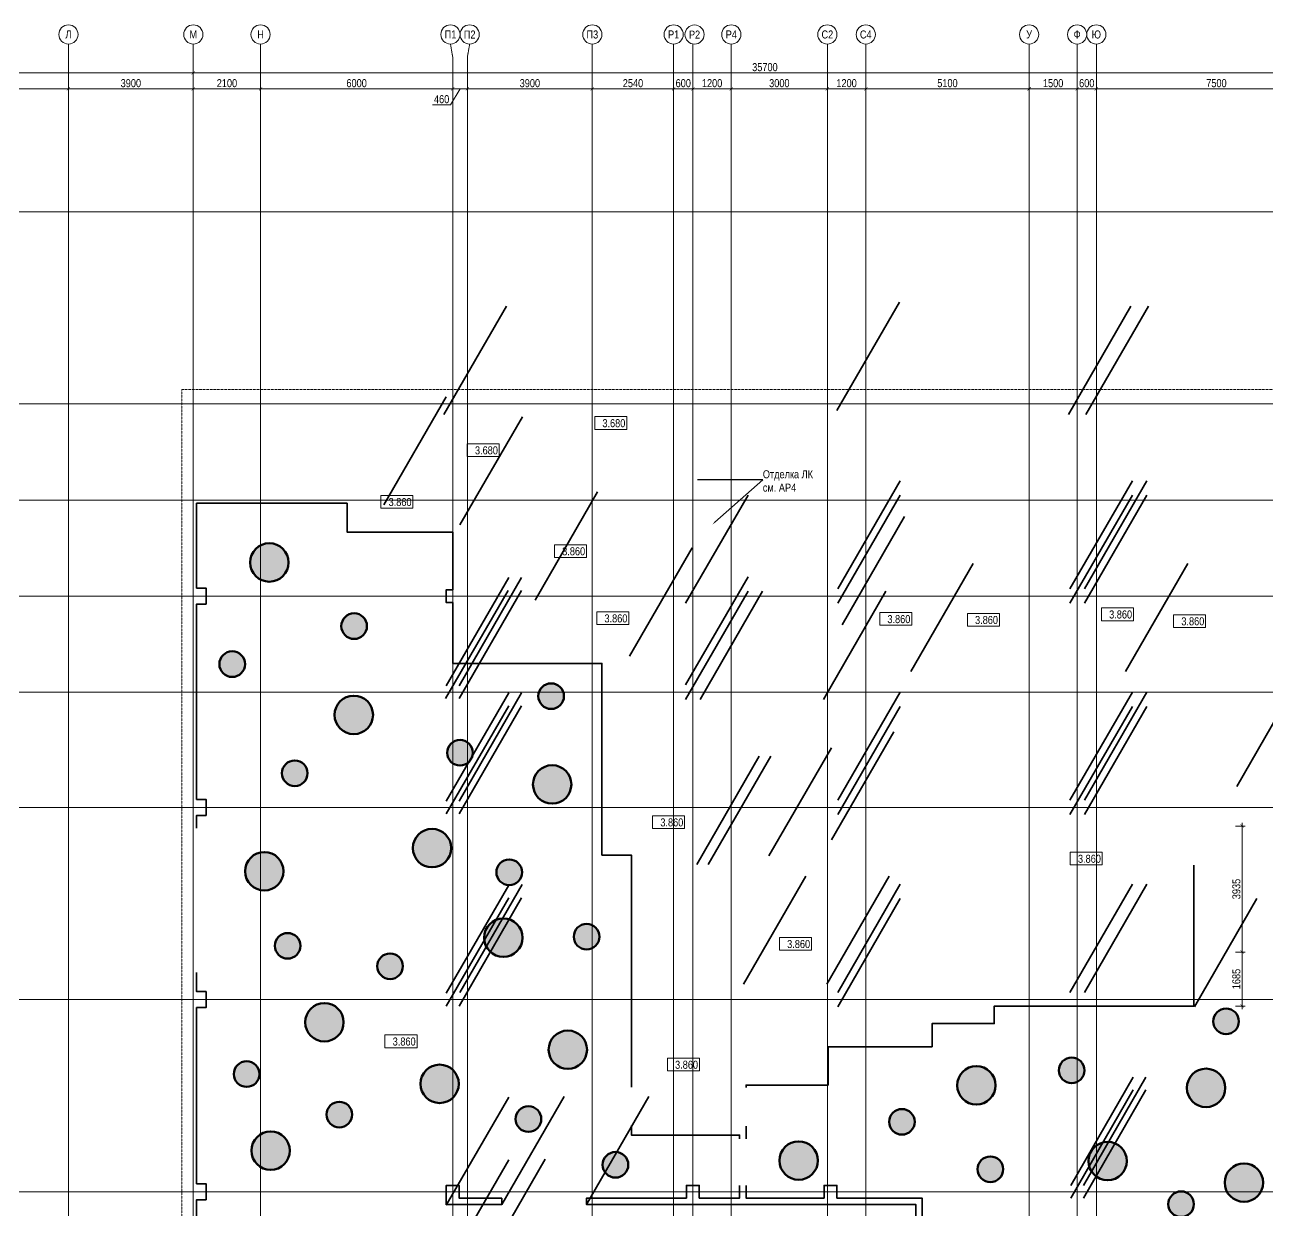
# Model space of a CAD drawing. Header units: millimetres. Extents: x -328335 to 1460319, y -208171 to 164069.
# Drawn here: x 32239 to 71033, y 103525 to 140539 of the extents above; entities that cross this region are included whole.
import ezdxf
from ezdxf import colors
from ezdxf.entities.mleader import LeaderData, LeaderLine
from ezdxf.enums import TextEntityAlignment as Align
from ezdxf.math import Vec2, Vec3

# ---------------------------------------------------------------- set-up
doc = ezdxf.new("R2010")
doc.units = ezdxf.units.MM
doc.header["$LTSCALE"] = 0.5
doc.linetypes.add('CENTER', pattern=[50.8, 31.75, -6.35, 6.35, -6.35])
doc.linetypes.add('DASHED', pattern=[19.05, 12.7, -6.35])
doc.layers.get('Defpoints').update_dxf_attribs({"color": 140})
for name, color, linetype, lineweight in [('АИ_Плинтус', 3, 'Continuous', 9), ('АИ_Полы', 1, 'Continuous', 9), ('АР6_потолок_отм', 5, 'Continuous', 5), ('АЦ_Бафы', 8, 'Continuous', 0), ('АЦ_Стены', 8, 'Continuous', 70), ('РД_Оси_размер', 8, 'Continuous', 0)]:
    doc.layers.add(name, color=color, linetype=linetype, lineweight=lineweight)
doc.layers.add('АР6_Г_профиль плитки', color=220, linetype='Continuous', lineweight=35, plot=False)
doc.layers.add('АР_Делит', color=120, linetype='Continuous', lineweight=0, plot=False)
doc.layers.add('РД_Оси_100', color=7, linetype='Continuous', lineweight=0, true_color=0x525252)
doc.styles.add('Arial_Narrow_08', font='ARIALN.TTF', dxfattribs={"width": 0.8})
doc.styles.add('style1', font='ARIALN.TTF')
doc.styles.add('ккк', font='isocpeur.ttf', dxfattribs={"width": 0.85, "oblique": 15})
doc.dimstyles.new('Dim100_ареал', dxfattribs={"dimscale": 100, "dimtxt": 2.5, "dimasz": 1, "dimexe": 1, "dimexo": 1, "dimgap": 0.5, "dimtad": 1, "dimzin": 12, "dimdsep": 46, "dimtxsty": 'style1', "dimblk": 'ARCHTICK', "dimcen": 1, "dimdle": 1, "dimaunit": 1, "dimadec": 0, "dimazin": 3, "dimtfac": 1, "dimtmove": 1, "dimatfit": 3, "dimldrblk": 'OPEN30', "dimfxl": 2, "dimfxlon": 1, "dimtolj": 1, "dimtzin": 0, "dimlwd": 5, "dimlwe": 5, "dimarcsym": 0})

# ---------------------------------------------------------------- blocks, each defined once
blk = doc.blocks.new('A-iden')
at = {"linetype": 'Continuous', "lineweight": 5}
blk.add_circle((0, -4), 3, dxfattribs=at)
at = {"color": 0, "linetype": 'Continuous', "lineweight": 20, "style": 'ккк', "width": 0.85}
blk.add_attdef('ID', text='', height=4, dxfattribs=at).set_placement((0.31, -3.85), align=Align.MIDDLE_CENTER)
blk = doc.blocks.new('_ArchTick')
at = {"color": 0, "linetype": 'ByBlock', "const_width": 0.15}
blk.add_lwpolyline([(-0.5, -0.5), (0.5, 0.5)], dxfattribs=at)
blk = doc.blocks.new('*D346')
at = {"layer": 'Defpoints', "color": 0, "transparency": 16777216}
for p in [(37500, 139039), (0, 137039), (37500, 137039)]:
    blk.add_point(p, dxfattribs=at)
at = {"layer": 'РД_Оси_размер', "color": 0, "lineweight": 5, "transparency": 16777216}
for p, q in [((-100, 139039), (37600, 139039)), ((0, 138839), (0, 139139)), ((37500, 138839), (37500, 139139))]:
    blk.add_line(p, q, dxfattribs=at)
at = {"layer": 'РД_Оси_размер', "color": 0, "lineweight": 5, "transparency": 16777216, "xscale": 100, "yscale": 100, "zscale": 100, "rotation": 180}
blk.add_blockref('_ArchTick', (0, 139039), dxfattribs=at)
at = {"layer": 'РД_Оси_размер', "color": 0, "lineweight": 5, "transparency": 16777216, "xscale": 100, "yscale": 100, "zscale": 100}
blk.add_blockref('_ArchTick', (37500, 139039), dxfattribs=at)
at = {"layer": 'РД_Оси_размер', "color": 0, "transparency": 16777216, "insert": (18750, 139216), "char_height": 250, "attachment_point": 5, "style": 'style1'}
blk.add_mtext('\\A1;37500', dxfattribs=at)
blk = doc.blocks.new('_Open30')
at = {"color": 0, "linetype": 'ByBlock', "lineweight": -2}
for p, q in [((-1, 0.27), (0, 0)), ((0, 0), (-1, -0.27)), ((0, 0), (-1, 0))]:
    blk.add_line(p, q, dxfattribs=at)
blk = doc.blocks.new('*D347')
at = {"layer": 'Defpoints', "color": 0, "transparency": 16777216}
for p in [(73200, 139039), (37500, 137039), (73200, 137039)]:
    blk.add_point(p, dxfattribs=at)
at = {"layer": 'РД_Оси_размер', "color": 0, "lineweight": 5, "transparency": 16777216}
for p, q in [((37400, 139039), (73300, 139039)), ((37500, 138839), (37500, 139139)), ((73200, 138839), (73200, 139139))]:
    blk.add_line(p, q, dxfattribs=at)
at = {"layer": 'РД_Оси_размер', "color": 0, "lineweight": 5, "transparency": 16777216, "xscale": 100, "yscale": 100, "zscale": 100, "rotation": 180}
blk.add_blockref('_ArchTick', (37500, 139039), dxfattribs=at)
at = {"layer": 'РД_Оси_размер', "color": 0, "lineweight": 5, "transparency": 16777216, "xscale": 100, "yscale": 100, "zscale": 100}
blk.add_blockref('_ArchTick', (73200, 139039), dxfattribs=at)
at = {"layer": 'РД_Оси_размер', "color": 0, "transparency": 16777216, "insert": (55350, 139216), "char_height": 250, "attachment_point": 5, "style": 'style1'}
blk.add_mtext('\\A1;35700', dxfattribs=at)
blk = doc.blocks.new('*D362')
at = {"layer": 'Defpoints', "color": 0, "transparency": 16777216}
for p in [(33600, 138539), (28500, 137039), (33600, 137039)]:
    blk.add_point(p, dxfattribs=at)
at = {"layer": 'РД_Оси_размер', "color": 0, "lineweight": 5, "transparency": 16777216}
for p, q in [((28400, 138539), (33700, 138539)), ((28500, 138339), (28500, 138639)), ((33600, 138339), (33600, 138639))]:
    blk.add_line(p, q, dxfattribs=at)
at = {"layer": 'РД_Оси_размер', "color": 0, "lineweight": 5, "transparency": 16777216, "xscale": 100, "yscale": 100, "zscale": 100, "rotation": 180}
blk.add_blockref('_ArchTick', (28500, 138539), dxfattribs=at)
at = {"layer": 'РД_Оси_размер', "color": 0, "lineweight": 5, "transparency": 16777216, "xscale": 100, "yscale": 100, "zscale": 100}
blk.add_blockref('_ArchTick', (33600, 138539), dxfattribs=at)
at = {"layer": 'РД_Оси_размер', "color": 0, "transparency": 16777216, "insert": (31050, 138716), "char_height": 250, "attachment_point": 5, "style": 'style1'}
blk.add_mtext('\\A1;5100', dxfattribs=at)
blk = doc.blocks.new('*D363')
at = {"layer": 'Defpoints', "color": 0, "transparency": 16777216}
for p in [(37500, 138539), (33600, 137039), (37500, 137039)]:
    blk.add_point(p, dxfattribs=at)
at = {"layer": 'РД_Оси_размер', "color": 0, "lineweight": 5, "transparency": 16777216}
for p, q in [((33500, 138539), (37600, 138539)), ((33600, 138339), (33600, 138639)), ((37500, 138339), (37500, 138639))]:
    blk.add_line(p, q, dxfattribs=at)
at = {"layer": 'РД_Оси_размер', "color": 0, "lineweight": 5, "transparency": 16777216, "xscale": 100, "yscale": 100, "zscale": 100, "rotation": 180}
blk.add_blockref('_ArchTick', (33600, 138539), dxfattribs=at)
at = {"layer": 'РД_Оси_размер', "color": 0, "lineweight": 5, "transparency": 16777216, "xscale": 100, "yscale": 100, "zscale": 100}
blk.add_blockref('_ArchTick', (37500, 138539), dxfattribs=at)
at = {"layer": 'РД_Оси_размер', "color": 0, "transparency": 16777216, "insert": (35550, 138716), "char_height": 250, "attachment_point": 5, "style": 'style1'}
blk.add_mtext('\\A1;3900', dxfattribs=at)
blk = doc.blocks.new('*D364')
at = {"layer": 'Defpoints', "color": 0, "transparency": 16777216}
for p in [(39600, 138539), (37500, 137039), (39600, 137039)]:
    blk.add_point(p, dxfattribs=at)
at = {"layer": 'РД_Оси_размер', "color": 0, "lineweight": 5, "transparency": 16777216}
for p, q in [((37400, 138539), (39700, 138539)), ((37500, 138339), (37500, 138639)), ((39600, 138339), (39600, 138639))]:
    blk.add_line(p, q, dxfattribs=at)
at = {"layer": 'РД_Оси_размер', "color": 0, "lineweight": 5, "transparency": 16777216, "xscale": 100, "yscale": 100, "zscale": 100, "rotation": 180}
blk.add_blockref('_ArchTick', (37500, 138539), dxfattribs=at)
at = {"layer": 'РД_Оси_размер', "color": 0, "lineweight": 5, "transparency": 16777216, "xscale": 100, "yscale": 100, "zscale": 100}
blk.add_blockref('_ArchTick', (39600, 138539), dxfattribs=at)
at = {"layer": 'РД_Оси_размер', "color": 0, "transparency": 16777216, "insert": (38550, 138716), "char_height": 250, "attachment_point": 5, "style": 'style1'}
blk.add_mtext('\\A1;2100', dxfattribs=at)
blk = doc.blocks.new('*D365')
at = {"layer": 'Defpoints', "color": 0, "transparency": 16777216}
for p in [(45600, 138539), (39600, 137039), (45600, 137039)]:
    blk.add_point(p, dxfattribs=at)
at = {"layer": 'РД_Оси_размер', "color": 0, "lineweight": 5, "transparency": 16777216}
for p, q in [((39500, 138539), (45700, 138539)), ((39600, 138339), (39600, 138639)), ((45600, 138339), (45600, 138639))]:
    blk.add_line(p, q, dxfattribs=at)
at = {"layer": 'РД_Оси_размер', "color": 0, "lineweight": 5, "transparency": 16777216, "xscale": 100, "yscale": 100, "zscale": 100, "rotation": 180}
blk.add_blockref('_ArchTick', (39600, 138539), dxfattribs=at)
at = {"layer": 'РД_Оси_размер', "color": 0, "lineweight": 5, "transparency": 16777216, "xscale": 100, "yscale": 100, "zscale": 100}
blk.add_blockref('_ArchTick', (45600, 138539), dxfattribs=at)
at = {"layer": 'РД_Оси_размер', "color": 0, "transparency": 16777216, "insert": (42600, 138716), "char_height": 250, "attachment_point": 5, "style": 'style1'}
blk.add_mtext('\\A1;6000', dxfattribs=at)
blk = doc.blocks.new('*D366')
at = {"layer": 'Defpoints', "color": 0, "transparency": 16777216}
for p in [(46060, 138539), (45600, 137039), (46060, 137039)]:
    blk.add_point(p, dxfattribs=at)
at = {"layer": 'РД_Оси_размер', "color": 0, "lineweight": 5, "transparency": 16777216}
for p, q in [((45500, 138539), (46160, 138539)), ((45830, 138539), (45534, 138039)), ((45600, 138339), (45600, 138639)), ((46060, 138339), (46060, 138639)), ((45534, 138039), (44974, 138039))]:
    blk.add_line(p, q, dxfattribs=at)
at = {"layer": 'РД_Оси_размер', "color": 0, "lineweight": 5, "transparency": 16777216, "xscale": 100, "yscale": 100, "zscale": 100, "rotation": 180}
blk.add_blockref('_ArchTick', (45600, 138539), dxfattribs=at)
at = {"layer": 'РД_Оси_размер', "color": 0, "lineweight": 5, "transparency": 16777216, "xscale": 100, "yscale": 100, "zscale": 100}
blk.add_blockref('_ArchTick', (46060, 138539), dxfattribs=at)
at = {"layer": 'РД_Оси_размер', "color": 0, "transparency": 16777216, "insert": (45254, 138216), "char_height": 250, "attachment_point": 5, "style": 'style1'}
blk.add_mtext('\\A1;460', dxfattribs=at)
blk = doc.blocks.new('*D367')
at = {"layer": 'Defpoints', "color": 0, "transparency": 16777216}
for p in [(49960, 138539), (46060, 137039), (49960, 137039)]:
    blk.add_point(p, dxfattribs=at)
at = {"layer": 'РД_Оси_размер', "color": 0, "lineweight": 5, "transparency": 16777216}
for p, q in [((45960, 138539), (50060, 138539)), ((46060, 138339), (46060, 138639)), ((49960, 138339), (49960, 138639))]:
    blk.add_line(p, q, dxfattribs=at)
at = {"layer": 'РД_Оси_размер', "color": 0, "lineweight": 5, "transparency": 16777216, "xscale": 100, "yscale": 100, "zscale": 100, "rotation": 180}
blk.add_blockref('_ArchTick', (46060, 138539), dxfattribs=at)
at = {"layer": 'РД_Оси_размер', "color": 0, "lineweight": 5, "transparency": 16777216, "xscale": 100, "yscale": 100, "zscale": 100}
blk.add_blockref('_ArchTick', (49960, 138539), dxfattribs=at)
at = {"layer": 'РД_Оси_размер', "color": 0, "transparency": 16777216, "insert": (48010, 138716), "char_height": 250, "attachment_point": 5, "style": 'style1'}
blk.add_mtext('\\A1;3900', dxfattribs=at)
blk = doc.blocks.new('*D368')
at = {"layer": 'Defpoints', "color": 0, "transparency": 16777216}
for p in [(52500, 138539), (49960, 137039), (52500, 137039)]:
    blk.add_point(p, dxfattribs=at)
at = {"layer": 'РД_Оси_размер', "color": 0, "lineweight": 5, "transparency": 16777216}
for p, q in [((49860, 138539), (52600, 138539)), ((49960, 138339), (49960, 138639)), ((52500, 138339), (52500, 138639))]:
    blk.add_line(p, q, dxfattribs=at)
at = {"layer": 'РД_Оси_размер', "color": 0, "lineweight": 5, "transparency": 16777216, "xscale": 100, "yscale": 100, "zscale": 100, "rotation": 180}
blk.add_blockref('_ArchTick', (49960, 138539), dxfattribs=at)
at = {"layer": 'РД_Оси_размер', "color": 0, "lineweight": 5, "transparency": 16777216, "xscale": 100, "yscale": 100, "zscale": 100}
blk.add_blockref('_ArchTick', (52500, 138539), dxfattribs=at)
at = {"layer": 'РД_Оси_размер', "color": 0, "transparency": 16777216, "insert": (51230, 138716), "char_height": 250, "attachment_point": 5, "style": 'style1'}
blk.add_mtext('\\A1;2540', dxfattribs=at)
blk = doc.blocks.new('*D369')
at = {"layer": 'Defpoints', "color": 0, "transparency": 16777216}
for p in [(53100, 138539), (52500, 137039), (53100, 137039)]:
    blk.add_point(p, dxfattribs=at)
at = {"layer": 'РД_Оси_размер', "color": 0, "lineweight": 5, "transparency": 16777216}
for p, q in [((52400, 138539), (53200, 138539)), ((52500, 138339), (52500, 138639)), ((53100, 138339), (53100, 138639))]:
    blk.add_line(p, q, dxfattribs=at)
at = {"layer": 'РД_Оси_размер', "color": 0, "lineweight": 5, "transparency": 16777216, "xscale": 100, "yscale": 100, "zscale": 100, "rotation": 180}
blk.add_blockref('_ArchTick', (52500, 138539), dxfattribs=at)
at = {"layer": 'РД_Оси_размер', "color": 0, "lineweight": 5, "transparency": 16777216, "xscale": 100, "yscale": 100, "zscale": 100}
blk.add_blockref('_ArchTick', (53100, 138539), dxfattribs=at)
at = {"layer": 'РД_Оси_размер', "color": 0, "transparency": 16777216, "insert": (52800, 138716), "char_height": 250, "attachment_point": 5, "style": 'style1'}
blk.add_mtext('\\A1;600', dxfattribs=at)
blk = doc.blocks.new('*D370')
at = {"layer": 'Defpoints', "color": 0, "transparency": 16777216}
for p in [(54300, 138539), (53100, 137039), (54300, 137039)]:
    blk.add_point(p, dxfattribs=at)
at = {"layer": 'РД_Оси_размер', "color": 0, "lineweight": 5, "transparency": 16777216}
for p, q in [((53000, 138539), (54400, 138539)), ((53100, 138339), (53100, 138639)), ((54300, 138339), (54300, 138639))]:
    blk.add_line(p, q, dxfattribs=at)
at = {"layer": 'РД_Оси_размер', "color": 0, "lineweight": 5, "transparency": 16777216, "xscale": 100, "yscale": 100, "zscale": 100, "rotation": 180}
blk.add_blockref('_ArchTick', (53100, 138539), dxfattribs=at)
at = {"layer": 'РД_Оси_размер', "color": 0, "lineweight": 5, "transparency": 16777216, "xscale": 100, "yscale": 100, "zscale": 100}
blk.add_blockref('_ArchTick', (54300, 138539), dxfattribs=at)
at = {"layer": 'РД_Оси_размер', "color": 0, "transparency": 16777216, "insert": (53700, 138716), "char_height": 250, "attachment_point": 5, "style": 'style1'}
blk.add_mtext('\\A1;1200', dxfattribs=at)
blk = doc.blocks.new('*D371')
at = {"layer": 'Defpoints', "color": 0, "transparency": 16777216}
for p in [(57300, 138539), (54300, 137039), (57300, 137039)]:
    blk.add_point(p, dxfattribs=at)
at = {"layer": 'РД_Оси_размер', "color": 0, "lineweight": 5, "transparency": 16777216}
for p, q in [((54200, 138539), (57400, 138539)), ((54300, 138339), (54300, 138639)), ((57300, 138339), (57300, 138639))]:
    blk.add_line(p, q, dxfattribs=at)
at = {"layer": 'РД_Оси_размер', "color": 0, "lineweight": 5, "transparency": 16777216, "xscale": 100, "yscale": 100, "zscale": 100, "rotation": 180}
blk.add_blockref('_ArchTick', (54300, 138539), dxfattribs=at)
at = {"layer": 'РД_Оси_размер', "color": 0, "lineweight": 5, "transparency": 16777216, "xscale": 100, "yscale": 100, "zscale": 100}
blk.add_blockref('_ArchTick', (57300, 138539), dxfattribs=at)
at = {"layer": 'РД_Оси_размер', "color": 0, "transparency": 16777216, "insert": (55800, 138716), "char_height": 250, "attachment_point": 5, "style": 'style1'}
blk.add_mtext('\\A1;3000', dxfattribs=at)
blk = doc.blocks.new('*D372')
at = {"layer": 'Defpoints', "color": 0, "transparency": 16777216}
for p in [(58500, 138539), (57300, 137039), (58500, 137039)]:
    blk.add_point(p, dxfattribs=at)
at = {"layer": 'РД_Оси_размер', "color": 0, "lineweight": 5, "transparency": 16777216}
for p, q in [((57200, 138539), (58600, 138539)), ((57300, 138339), (57300, 138639)), ((58500, 138339), (58500, 138639))]:
    blk.add_line(p, q, dxfattribs=at)
at = {"layer": 'РД_Оси_размер', "color": 0, "lineweight": 5, "transparency": 16777216, "xscale": 100, "yscale": 100, "zscale": 100, "rotation": 180}
blk.add_blockref('_ArchTick', (57300, 138539), dxfattribs=at)
at = {"layer": 'РД_Оси_размер', "color": 0, "lineweight": 5, "transparency": 16777216, "xscale": 100, "yscale": 100, "zscale": 100}
blk.add_blockref('_ArchTick', (58500, 138539), dxfattribs=at)
at = {"layer": 'РД_Оси_размер', "color": 0, "transparency": 16777216, "insert": (57900, 138716), "char_height": 250, "attachment_point": 5, "style": 'style1'}
blk.add_mtext('\\A1;1200', dxfattribs=at)
blk = doc.blocks.new('*D373')
at = {"layer": 'Defpoints', "color": 0, "transparency": 16777216}
for p in [(63600, 138539), (58500, 137039), (63600, 137039)]:
    blk.add_point(p, dxfattribs=at)
at = {"layer": 'РД_Оси_размер', "color": 0, "lineweight": 5, "transparency": 16777216}
for p, q in [((58400, 138539), (63700, 138539)), ((58500, 138339), (58500, 138639)), ((63600, 138339), (63600, 138639))]:
    blk.add_line(p, q, dxfattribs=at)
at = {"layer": 'РД_Оси_размер', "color": 0, "lineweight": 5, "transparency": 16777216, "xscale": 100, "yscale": 100, "zscale": 100, "rotation": 180}
blk.add_blockref('_ArchTick', (58500, 138539), dxfattribs=at)
at = {"layer": 'РД_Оси_размер', "color": 0, "lineweight": 5, "transparency": 16777216, "xscale": 100, "yscale": 100, "zscale": 100}
blk.add_blockref('_ArchTick', (63600, 138539), dxfattribs=at)
at = {"layer": 'РД_Оси_размер', "color": 0, "transparency": 16777216, "insert": (61050, 138716), "char_height": 250, "attachment_point": 5, "style": 'style1'}
blk.add_mtext('\\A1;5100', dxfattribs=at)
blk = doc.blocks.new('*D374')
at = {"layer": 'Defpoints', "color": 0, "transparency": 16777216}
for p in [(65100, 138539), (63600, 137039), (65100, 137039)]:
    blk.add_point(p, dxfattribs=at)
at = {"layer": 'РД_Оси_размер', "color": 0, "lineweight": 5, "transparency": 16777216}
for p, q in [((63500, 138539), (65200, 138539)), ((63600, 138339), (63600, 138639)), ((65100, 138339), (65100, 138639))]:
    blk.add_line(p, q, dxfattribs=at)
at = {"layer": 'РД_Оси_размер', "color": 0, "lineweight": 5, "transparency": 16777216, "xscale": 100, "yscale": 100, "zscale": 100, "rotation": 180}
blk.add_blockref('_ArchTick', (63600, 138539), dxfattribs=at)
at = {"layer": 'РД_Оси_размер', "color": 0, "lineweight": 5, "transparency": 16777216, "xscale": 100, "yscale": 100, "zscale": 100}
blk.add_blockref('_ArchTick', (65100, 138539), dxfattribs=at)
at = {"layer": 'РД_Оси_размер', "color": 0, "transparency": 16777216, "insert": (64350, 138716), "char_height": 250, "attachment_point": 5, "style": 'style1'}
blk.add_mtext('\\A1;1500', dxfattribs=at)
blk = doc.blocks.new('*D375')
at = {"layer": 'Defpoints', "color": 0, "transparency": 16777216}
for p in [(65700, 138539), (65100, 137039), (65700, 137039)]:
    blk.add_point(p, dxfattribs=at)
at = {"layer": 'РД_Оси_размер', "color": 0, "lineweight": 5, "transparency": 16777216}
for p, q in [((65000, 138539), (65800, 138539)), ((65100, 138339), (65100, 138639)), ((65700, 138339), (65700, 138639))]:
    blk.add_line(p, q, dxfattribs=at)
at = {"layer": 'РД_Оси_размер', "color": 0, "lineweight": 5, "transparency": 16777216, "xscale": 100, "yscale": 100, "zscale": 100, "rotation": 180}
blk.add_blockref('_ArchTick', (65100, 138539), dxfattribs=at)
at = {"layer": 'РД_Оси_размер', "color": 0, "lineweight": 5, "transparency": 16777216, "xscale": 100, "yscale": 100, "zscale": 100}
blk.add_blockref('_ArchTick', (65700, 138539), dxfattribs=at)
at = {"layer": 'РД_Оси_размер', "color": 0, "transparency": 16777216, "insert": (65400, 138716), "char_height": 250, "attachment_point": 5, "style": 'style1'}
blk.add_mtext('\\A1;600', dxfattribs=at)
blk = doc.blocks.new('*D275')
at = {"layer": 'Defpoints', "color": 0, "transparency": 16777216}
for p in [(73200, 138539), (65700, 137039), (73200, 137039)]:
    blk.add_point(p, dxfattribs=at)
at = {"layer": 'РД_Оси_размер', "color": 0, "lineweight": 5, "transparency": 16777216}
for p, q in [((65600, 138539), (73300, 138539)), ((65700, 138339), (65700, 138639)), ((73200, 138339), (73200, 138639))]:
    blk.add_line(p, q, dxfattribs=at)
at = {"layer": 'РД_Оси_размер', "color": 0, "lineweight": 5, "transparency": 16777216, "xscale": 100, "yscale": 100, "zscale": 100, "rotation": 180}
blk.add_blockref('_ArchTick', (65700, 138539), dxfattribs=at)
at = {"layer": 'РД_Оси_размер', "color": 0, "lineweight": 5, "transparency": 16777216, "xscale": 100, "yscale": 100, "zscale": 100}
blk.add_blockref('_ArchTick', (73200, 138539), dxfattribs=at)
at = {"layer": 'РД_Оси_размер', "color": 0, "transparency": 16777216, "insert": (69450, 138716), "char_height": 250, "attachment_point": 5, "style": 'style1'}
blk.add_mtext('\\A1;7500', dxfattribs=at)
blk = doc.blocks.new('Отметка_план')
at = {"color": 7, "lineweight": 5}
blk.add_lwpolyline([(0, 0), (10, 0), (10, 4), (0, 4)], close=True, dxfattribs=at)
at = {"style": 'Arial_Narrow_08', "width": 0.8}
blk.add_attdef('OTMG', text='', height=2.5, dxfattribs=at).set_placement((9.06, 0.7), align=Align.RIGHT)
blk = doc.blocks.new('*D169')
at = {"layer": 'Defpoints', "color": 0, "transparency": 16777216}
for p in [(69507, 115520), (70250, 115520), (69507, 111585)]:
    blk.add_point(p, dxfattribs=at)
at = {"layer": 'АИ_Полы', "color": 0, "lineweight": 5, "transparency": 16777216}
for p, q in [((70250, 111485), (70250, 115620)), ((70050, 115520), (70350, 115520)), ((70050, 111585), (70350, 111585))]:
    blk.add_line(p, q, dxfattribs=at)
at = {"layer": 'АИ_Полы', "color": 0, "lineweight": 5, "transparency": 16777216, "xscale": 100, "yscale": 100, "zscale": 100}
for p, rotation in [((70250, 115520), 90), ((70250, 111585), 270)]:
    blk.add_blockref('_ArchTick', p, dxfattribs=dict(at, rotation=rotation))
at = {"layer": 'АИ_Полы', "color": 0, "transparency": 16777216, "insert": (70073, 113553), "char_height": 250, "attachment_point": 5, "rotation": 90, "style": 'style1'}
blk.add_mtext('\\A1;3935', dxfattribs=at)
blk = doc.blocks.new('*D170')
at = {"layer": 'Defpoints', "color": 0, "transparency": 16777216}
for p in [(69507, 111585), (68740, 109900), (70250, 109900)]:
    blk.add_point(p, dxfattribs=at)
at = {"layer": 'АИ_Полы', "color": 0, "lineweight": 5, "transparency": 16777216}
for p, q in [((70050, 111585), (70350, 111585)), ((70250, 111685), (70250, 109800)), ((70050, 109900), (70350, 109900))]:
    blk.add_line(p, q, dxfattribs=at)
at = {"layer": 'АИ_Полы', "color": 0, "lineweight": 5, "transparency": 16777216, "xscale": 100, "yscale": 100, "zscale": 100}
for p, rotation in [((70250, 111585), 90), ((70250, 109900), 270)]:
    blk.add_blockref('_ArchTick', p, dxfattribs=dict(at, rotation=rotation))
at = {"layer": 'АИ_Полы', "color": 0, "transparency": 16777216, "insert": (70073, 110742), "char_height": 250, "attachment_point": 5, "rotation": 90, "style": 'style1'}
blk.add_mtext('\\A1;1685', dxfattribs=at)
blk = doc.blocks.new('Баф_Ор-1_1200')
at = {"layer": 'АЦ_Стены', "true_color": 0xee6119}
h = blk.add_hatch(color=32, dxfattribs=at)
h.dxf.hatch_style = 1
h.paths.add_polyline_path([(600, 0, 1), (-600, 0, 1)])
at = {"layer": 'АЦ_Стены', "color": 32, "true_color": 0xee6119}
blk.add_circle((0, 0), 600, dxfattribs=at)
blk = doc.blocks.new('Баф_ор1_800')
at = {"layer": 'АЦ_Стены', "true_color": 0xee6119}
h = blk.add_hatch(color=32, dxfattribs=at)
h.dxf.hatch_style = 1
h.paths.add_polyline_path([(400, 0, 1), (-400, 0, 1)])
at = {"layer": 'АЦ_Стены', "color": 32, "true_color": 0xee6119}
blk.add_circle((0, 0), 400, dxfattribs=at)
blk = doc.blocks.new('СОШ_2200_АР_ОСИ_М100_28.05.24')
at = {"layer": 'АР_Делит', "color": 5, "linetype": 'DASHED'}
blk.add_lwpolyline([(37145, 100855), (37145, 129155), (72745, 129155), (72745, 135155), (114955, 135155), (114955, -355)], dxfattribs=at)
at = {"layer": 'РД_Оси_100', "color": 8, "linetype": 'CENTER', "true_color": 0x808080}
for p, q in [((37500, -6155), (37500, 139938.679)), ((39600, -6155), (39600, 139938.679)), ((49960, -6155), (49960, 139938.679)), ((63600, -6155), (63600, 139938.679)), ((65100, -6155), (65100, 139938.679)), ((-5954.958, 134700), (119910, 134700)), ((-5954.958, 128700), (119910, 128700)), ((-5954.958, 125700), (119910, 125700)), ((-5954.958, 122700), (119910, 122700)), ((-5954.958, 119700), (119910, 119700)), ((-5954.958, 116100), (119910, 116100)), ((35037.55, 116100), (119910, 116100)), ((-5954.958, 110100), (119910, 110100)), ((35037.55, 110100), (119910, 110100)), ((-5954.958, 104100), (119910, 104100))]:
    blk.add_line(p, q, dxfattribs=at)
for points in [[(33600, 139938.679), (33600, -6155)], [(45530, 139938.679), (45600, 139538.679), (45600, -6163.457)], [(46060, -6163.105), (46060, 139538.679), (46130, 139938.679)], [(52500, 139938.679), (52500, -5755), (52358.276, -6155)], [(53100, 139938.679), (53100, -5755), (52949.266, -6155)], [(54300, 139938.679), (54300, -6155)], [(57300, 139938.679), (57300, -6155)], [(58500, 139938.679), (58500, -6155)], [(65700, -6155), (65700, 139938.679)]]:
    blk.add_lwpolyline(points, dxfattribs=at)
at = {"layer": 'РД_Оси_100', "color": 0}
ref = blk.add_blockref('A-iden', (33600, 140638.679), dxfattribs=dict(at, xscale=100, yscale=100, zscale=100))
ref.add_attrib('ID', 'Л', dxfattribs={"layer": '0', "linetype": 'Continuous', "height": 250, "style": 'style1'}).set_placement((33600, 140238.679), align=Align.MIDDLE)
ref = blk.add_blockref('A-iden', (37500, 140638.679), dxfattribs=dict(at, xscale=100, yscale=100, zscale=100))
ref.add_attrib('ID', 'М', dxfattribs={"layer": '0', "linetype": 'Continuous', "height": 250, "style": 'style1'}).set_placement((37500, 140238.679), align=Align.MIDDLE)
ref = blk.add_blockref('A-iden', (39600, 140638.679), dxfattribs=dict(at, xscale=100, yscale=100, zscale=100))
ref.add_attrib('ID', 'Н', dxfattribs={"layer": '0', "linetype": 'Continuous', "height": 250, "style": 'style1'}).set_placement((39600, 140238.679), align=Align.MIDDLE)
ref = blk.add_blockref('A-iden', (45530, 140638.679), dxfattribs=dict(at, xscale=100, yscale=100, zscale=100))
ref.add_attrib('ID', 'П1', dxfattribs={"layer": '0', "linetype": 'Continuous', "height": 250, "style": 'style1'}).set_placement((45530, 140238.679), align=Align.MIDDLE)
at = {"layer": 'РД_Оси_100', "color": 1}
ref = blk.add_blockref('A-iden', (46130, 140638.679), dxfattribs=dict(at, xscale=100, yscale=100, zscale=100))
ref.add_attrib('ID', 'П2', dxfattribs={"layer": '0', "linetype": 'Continuous', "height": 250, "style": 'style1'}).set_placement((46130, 140238.679), align=Align.MIDDLE)
ref = blk.add_blockref('A-iden', (49960, 140638.679), dxfattribs=dict(at, xscale=100, yscale=100, zscale=100))
ref.add_attrib('ID', 'П3', dxfattribs={"layer": '0', "linetype": 'Continuous', "height": 250, "style": 'style1'}).set_placement((49960, 140238.679), align=Align.MIDDLE)
at = {"layer": 'РД_Оси_100', "color": 0}
ref = blk.add_blockref('A-iden', (52500, 140638.679), dxfattribs=dict(at, xscale=100, yscale=100, zscale=100))
ref.add_attrib('ID', 'Р1', dxfattribs={"layer": '0', "linetype": 'Continuous', "height": 250, "style": 'style1'}).set_placement((52500, 140238.679), align=Align.MIDDLE)
ref = blk.add_blockref('A-iden', (53151.517, 140636.463), dxfattribs=dict(at, xscale=100, yscale=100, zscale=100))
ref.add_attrib('ID', 'Р2', dxfattribs={"layer": '0', "linetype": 'Continuous', "height": 250, "style": 'style1'}).set_placement((53151.517, 140236.463), align=Align.MIDDLE)
ref = blk.add_blockref('A-iden', (54300, 140638.679), dxfattribs=dict(at, xscale=100, yscale=100, zscale=100))
ref.add_attrib('ID', 'Р4', dxfattribs={"layer": '0', "linetype": 'Continuous', "height": 250, "style": 'style1'}).set_placement((54300, 140238.679), align=Align.MIDDLE)
ref = blk.add_blockref('A-iden', (57300, 140638.679), dxfattribs=dict(at, xscale=100, yscale=100, zscale=100))
ref.add_attrib('ID', 'С2', dxfattribs={"layer": '0', "linetype": 'Continuous', "height": 250, "style": 'style1'}).set_placement((57300, 140238.679), align=Align.MIDDLE)
ref = blk.add_blockref('A-iden', (58500, 140638.679), dxfattribs=dict(at, xscale=100, yscale=100, zscale=100))
ref.add_attrib('ID', 'С4', dxfattribs={"layer": '0', "linetype": 'Continuous', "height": 250, "style": 'style1'}).set_placement((58500, 140238.679), align=Align.MIDDLE)
ref = blk.add_blockref('A-iden', (63600, 140638.679), dxfattribs=dict(at, xscale=100, yscale=100, zscale=100))
ref.add_attrib('ID', 'У', dxfattribs={"layer": '0', "linetype": 'Continuous', "height": 250, "style": 'style1'}).set_placement((63600, 140238.679), align=Align.MIDDLE)
ref = blk.add_blockref('A-iden', (65100, 140638.679), dxfattribs=dict(at, xscale=100, yscale=100, zscale=100))
ref.add_attrib('ID', 'Ф', dxfattribs={"layer": '0', "linetype": 'Continuous', "height": 250, "style": 'style1'}).set_placement((65100, 140238.679), align=Align.MIDDLE)
ref = blk.add_blockref('A-iden', (65700, 140638.679), dxfattribs=dict(at, xscale=100, yscale=100, zscale=100))
ref.add_attrib('ID', 'Ю', dxfattribs={"layer": '0', "linetype": 'Continuous', "height": 250, "style": 'style1'}).set_placement((65700, 140238.679), align=Align.MIDDLE)
at = {"layer": 'РД_Оси_размер'}
for base, p1, p2, picture, middle in [((37500, 139038.679), (0, 137038.679), (37500, 137038.679), '*D346', (18750, 139216.322)), ((73200, 139038.679), (37500, 137038.679), (73200, 137038.679), '*D347', (55350, 139216.322)), ((33600, 138538.679), (28500, 137038.679), (33600, 137038.679), '*D362', (31050, 138716.322)), ((37500, 138538.679), (33600, 137038.679), (37500, 137038.679), '*D363', (35550, 138716.322)), ((39600, 138538.679), (37500, 137038.679), (39600, 137038.679), '*D364', (38550, 138716.322)), ((45600, 138538.679), (39600, 137038.679), (45600, 137038.679), '*D365', (42600, 138716.322)), ((49960, 138538.679), (46060, 137038.679), (49960, 137038.679), '*D367', (48010, 138716.322)), ((52500, 138538.679), (49960, 137038.679), (52500, 137038.679), '*D368', (51230, 138716.322)), ((53100, 138538.679), (52500, 137038.679), (53100, 137038.679), '*D369', (52800, 138716.322)), ((54300, 138538.679), (53100, 137038.679), (54300, 137038.679), '*D370', (53700, 138716.322)), ((57300, 138538.679), (54300, 137038.679), (57300, 137038.679), '*D371', (55800, 138716.322)), ((58500, 138538.679), (57300, 137038.679), (58500, 137038.679), '*D372', (57900, 138716.322)), ((63600, 138538.679), (58500, 137038.679), (63600, 137038.679), '*D373', (61050, 138716.322)), ((65100, 138538.679), (63600, 137038.679), (65100, 137038.679), '*D374', (64350, 138716.322)), ((65700, 138538.679), (65100, 137038.679), (65700, 137038.679), '*D375', (65400, 138716.322)), ((73200, 138538.679), (65700, 137038.679), (73200, 137038.679), '*D275', (69450, 138716.322))]:
    dim = blk.add_linear_dim(base=base, p1=p1, p2=p2, dimstyle='Dim100_ареал', dxfattribs=at)
    dim.commit()
    dim.dimension.update_dxf_attribs({"geometry": picture, "text_midpoint": middle})
dim = blk.add_linear_dim(base=(46060, 138538.679), p1=(45600, 137038.679), p2=(46060, 137038.679), dimstyle='Dim100_ареал', dxfattribs=at)
dim.commit()
dim.dimension.update_dxf_attribs({"geometry": '*D366', "text_midpoint": (45484.181, 138038.679), "dimtype": 160})

msp = doc.modelspace()

# ---------------------------------------------------------------- linework, layer by layer
at = {"layer": 'АИ_Плинтус', "color": 160, "linetype": 'ByBlock', "lineweight": 35, "true_color": 0x003fff}
for points in [[(37600, 115450), (37600, 115850), (37900, 115850), (37900, 116350), (37600, 116350), (37600, 122450), (37900, 122450), (37900, 122950), (37600.001, 122950), (37600.001, 125600), (42300, 125600), (42300, 124699.72), (45600, 124699.72), (45600, 122900), (45400, 122900), (45400, 122500), (45600, 122500), (45600, 120600), (50260, 120600), (50260, 114610.238), (51180, 114610.238), (51180, 107369.997)], [(68740, 114300), (68739.997, 109899.998), (62510, 109899.998), (62510, 109350), (60570, 109350), (60570, 108626), (57320.015, 108626), (57320.015, 107430), (54760, 107430), (54760, 107350)], [(41500, 100900), (39670, 100900), (39670, 101220), (37600, 101220), (37600, 103850), (37900, 103850), (37900, 104350), (37600, 104350), (37600, 109850), (37900, 109850), (37900, 110350), (37600, 110350), (37600, 110950)], [(51180, 106169.998), (51180, 105870), (54560, 105870), (54560, 105750)], [(54760, 106150), (54760, 105750)], [(54560, 104300), (54560, 103900), (53299.997, 103900), (53299.997, 104300), (52899.997, 104300), (52899.997, 103900), (49780, 103900), (49780, 103699.996), (60059.765, 103703.312), (60060.556, 101250.032), (46520, 101250.002), (46520, 101717.815), (45400.001, 101717.815), (45400.001, 100900), (45100, 100900)], [(47130, 103900), (47130, 103699.999), (45400, 103699.998), (45400, 104300.002), (45800, 104300), (45800, 103900), (47130, 103899.999)], [(54760, 104300), (54760, 103900), (57200, 103900), (57200, 104300), (57600, 104300), (57600, 103899.997), (60259.701, 103900.855), (60261.033, 100900.065)]]:
    msp.add_lwpolyline(points, dxfattribs=at)
at = {"layer": 'АР6_Г_профиль плитки'}
for points in [[(45325, 128375), (47275, 131752.499)], [(57600, 128500), (59550, 131877.499)], [(64825, 128375), (66775, 131752.499)], [(65375, 128375), (67325, 131752.499)], [(43445, 125545), (45395, 128922.499)], [(45825, 124922.72), (47775, 128300.219)], [(57625, 122925), (59575, 126302.499)], [(64875, 122925), (66825, 126302.499)], [(65325, 122925), (67275, 126302.499)], [(48175, 122575), (50125, 125952.499)], [(52875, 122475), (54825, 125852.499)], [(57625, 122475), (59575, 125852.499)], [(64875, 122475), (66825, 125852.499)], [(65325, 122475), (67275, 125852.499)], [(57757.98, 121805.845), (59707.98, 125183.344)], [(51125, 120825), (53075, 124202.499)], [(59905, 120345), (61855, 123722.499)], [(66605, 120345), (68555, 123722.499)], [(45400, 119900), (47350, 123277.499)], [(45800, 119900), (47750, 123277.499)], [(52875, 119925), (54825, 123302.499)], [(45380, 119500), (47330, 122877.499)], [(45800, 119500), (47750, 122877.499)], [(52875, 119475), (54825, 122852.499)], [(53325, 119475), (55275, 122852.499)], [(57175, 119475), (59125, 122852.499)], [(70085, 116755), (72035, 120132.499)], [(45400, 116300), (47350, 119677.499)], [(45800, 116300), (47750, 119677.499)], [(57625, 116325), (59575, 119702.499)], [(64875, 116325), (66825, 119702.499)], [(65325, 116325), (67275, 119702.499)], [(45400, 115900), (47350, 119277.499)], [(45800, 115900), (47750, 119277.499)], [(57625, 115875), (59575, 119252.499)], [(64875, 115875), (66825, 119252.499)], [(65325, 115875), (67275, 119252.499)], [(57425, 115085.238), (59375, 118462.737)], [(55475, 114585.238), (57425, 117962.737)], [(53220.135, 114320), (55170.135, 117697.499)], [(53580.133, 114320), (55530.133, 117697.499)], [(45400, 110300), (47350, 113677.499)], [(45820, 110320), (47770, 113697.499)], [(54679.688, 110580), (56629.688, 113957.499)], [(57279.994, 110580), (59229.994, 113957.499)], [(57625, 110325), (59575, 113702.499)], [(64875.005, 110325), (66825.005, 113702.499)], [(65325.004, 110325), (67275.004, 113702.499)], [(45400, 109900), (47350, 113277.499)], [(45800, 109900), (47750, 113277.499)], [(57625, 109875), (59575, 113252.499)], [(68759.993, 109874.998), (70709.993, 113252.497)], [(64900, 104300), (66850, 107677.499)], [(65300, 104300), (67250, 107677.499)], [(47130, 103699.999), (49080, 107077.498)], [(49780, 103699.996), (51730, 107077.495)], [(64900, 103900), (66850, 107277.499)], [(65300, 103900), (67250, 107277.499)], [(45400, 103679.37), (47350, 107056.869)], [(45400.001, 101717.815), (47350.001, 105095.314)], [(46540, 101737.815), (48490, 105115.315)]]:
    msp.add_lwpolyline(points, dxfattribs=at)

# ---------------------------------------------------------------- block references
at = {"layer": 'АР6_потолок_отм'}
ref = msp.add_blockref('Отметка_план', (50033.442, 127904.212), dxfattribs=dict(at, xscale=100, yscale=100, zscale=100))
ref.add_attrib('OTMG', '3.680', dxfattribs={"layer": '0', "color": 0, "height": 250, "style": 'style1'}).set_placement((50990.86, 128224.029), align=Align.TOP_RIGHT)
ref = msp.add_blockref('Отметка_план', (46054.514, 127056.429), dxfattribs=dict(at, xscale=100, yscale=100, zscale=100))
ref.add_attrib('OTMG', '3.680', dxfattribs={"layer": '0', "color": 0, "height": 250, "style": 'style1'}).set_placement((47011.932, 127376.246), align=Align.TOP_RIGHT)
ref = msp.add_blockref('Отметка_план', (43357.388, 125443.126), dxfattribs=dict(at, xscale=100, yscale=100, zscale=100))
ref.add_attrib('OTMG', '3.860', dxfattribs={"layer": '0', "color": 0, "height": 250, "style": 'style1'}).set_placement((44314.806, 125762.943), align=Align.TOP_RIGHT)
ref = msp.add_blockref('Отметка_план', (48778.543, 123905.116), dxfattribs=dict(at, xscale=100, yscale=100, zscale=100))
ref.add_attrib('OTMG', '3.860', dxfattribs={"layer": '0', "color": 0, "height": 250, "style": 'style1'}).set_placement((49735.961, 124224.933), align=Align.TOP_RIGHT)
ref = msp.add_blockref('Отметка_план', (50098.065, 121809.066), dxfattribs=dict(at, xscale=100, yscale=100, zscale=100))
ref.add_attrib('OTMG', '3.860', dxfattribs={"layer": '0', "color": 0, "height": 250, "style": 'style1'}).set_placement((51055.483, 122128.883), align=Align.TOP_RIGHT)
ref = msp.add_blockref('Отметка_план', (65858.328, 121932.509), dxfattribs=dict(at, xscale=100, yscale=100, zscale=100))
ref.add_attrib('OTMG', '3.860', dxfattribs={"layer": '0', "color": 0, "height": 250, "style": 'style1'}).set_placement((66815.746, 122252.325), align=Align.TOP_RIGHT)
ref = msp.add_blockref('Отметка_план', (58933.912, 121787.294), dxfattribs=dict(at, xscale=100, yscale=100, zscale=100))
ref.add_attrib('OTMG', '3.860', dxfattribs={"layer": '0', "color": 0, "height": 250, "style": 'style1'}).set_placement((59891.33, 122107.11), align=Align.TOP_RIGHT)
ref = msp.add_blockref('Отметка_план', (61670.88, 121760.159), dxfattribs=dict(at, xscale=100, yscale=100, zscale=100))
ref.add_attrib('OTMG', '3.860', dxfattribs={"layer": '0', "color": 0, "height": 250, "style": 'style1'}).set_placement((62628.298, 122079.976), align=Align.TOP_RIGHT)
ref = msp.add_blockref('Отметка_план', (68113.223, 121718.717), dxfattribs=dict(at, xscale=100, yscale=100, zscale=100))
ref.add_attrib('OTMG', '3.860', dxfattribs={"layer": '0', "color": 0, "height": 250, "style": 'style1'}).set_placement((69070.641, 122038.534), align=Align.TOP_RIGHT)
ref = msp.add_blockref('Отметка_план', (51843.71, 115438.677), dxfattribs=dict(at, xscale=100, yscale=100, zscale=100))
ref.add_attrib('OTMG', '3.860', dxfattribs={"layer": '0', "color": 0, "height": 250, "style": 'style1'}).set_placement((52801.127, 115758.493), align=Align.TOP_RIGHT)
ref = msp.add_blockref('Отметка_план', (64884.508, 114303.355), dxfattribs=dict(at, xscale=100, yscale=100, zscale=100))
ref.add_attrib('OTMG', '3.860', dxfattribs={"layer": '0', "color": 0, "height": 250, "style": 'style1'}).set_placement((65841.926, 114623.171), align=Align.TOP_RIGHT)
ref = msp.add_blockref('Отметка_план', (55803.608, 111639.872), dxfattribs=dict(at, xscale=100, yscale=100, zscale=100))
ref.add_attrib('OTMG', '3.860', dxfattribs={"layer": '0', "color": 0, "height": 250, "style": 'style1'}).set_placement((56761.026, 111959.689), align=Align.TOP_RIGHT)
ref = msp.add_blockref('Отметка_план', (43485.541, 108596.161), dxfattribs=dict(at, xscale=100, yscale=100, zscale=100))
ref.add_attrib('OTMG', '3.860', dxfattribs={"layer": '0', "color": 0, "height": 250, "style": 'style1'}).set_placement((44442.959, 108915.977), align=Align.TOP_RIGHT)
ref = msp.add_blockref('Отметка_план', (52303.522, 107871.009), dxfattribs=dict(at, xscale=100, yscale=100, zscale=100))
ref.add_attrib('OTMG', '3.860', dxfattribs={"layer": '0', "color": 0, "height": 250, "style": 'style1'}).set_placement((53260.94, 108190.826), align=Align.TOP_RIGHT)
at = {"layer": 'АЦ_Бафы'}
for name, p in [('Баф_Ор-1_1200', (39873.876, 123749.877)), ('Баф_ор1_800', (42522.16, 121762.361)), ('Баф_ор1_800', (38714.466, 120576.024)), ('Баф_ор1_800', (48674.113, 119575.543)), ('Баф_Ор-1_1200', (42511.622, 118990.342)), ('Баф_ор1_800', (45828.179, 117807.925)), ('Баф_ор1_800', (40667.824, 117168.665)), ('Баф_Ор-1_1200', (48706.187, 116818.438)), ('Баф_Ор-1_1200', (44955.378, 114830.834)), ('Баф_Ор-1_1200', (39716.354, 114107.52)), ('Баф_ор1_800', (47364.713, 114075.56)), ('Баф_Ор-1_1200', (47181.624, 112033.538)), ('Баф_ор1_800', (40445.724, 111779.206)), ('Баф_ор1_800', (49781.351, 112064.708)), ('Баф_ор1_800', (43645.113, 111141.627)), ('Баф_Ор-1_1200', (41593.935, 109392.278)), ('Баф_ор1_800', (69750.176, 109420.489)), ('Баф_Ор-1_1200', (49195.591, 108534.564)), ('Баф_ор1_800', (64929.995, 107890.218)), ('Баф_ор1_800', (39164.481, 107773.323)), ('Баф_Ор-1_1200', (45191.315, 107469.322)), ('Баф_Ор-1_1200', (61953.676, 107422.001)), ('Баф_Ор-1_1200', (69126.02, 107343.397)), ('Баф_ор1_800', (42060.224, 106510.203)), ('Баф_ор1_800', (47965.749, 106369.703)), ('Баф_ор1_800', (59628.435, 106282.942)), ('Баф_Ор-1_1200', (39913.976, 105383.286)), ('Баф_Ор-1_1200', (56402.778, 105073.925)), ('Баф_Ор-1_1200', (66051.234, 105057.882)), ('Баф_ор1_800', (50682.836, 104941.05)), ('Баф_ор1_800', (62390.8, 104802.404)), ('Баф_Ор-1_1200', (70308.261, 104384.68)), ('Баф_ор1_800', (68346.328, 103711.305))]:
    msp.add_blockref(name, p, dxfattribs=at)
at = {"layer": 'РД_Оси_100'}
msp.add_blockref('СОШ_2200_АР_ОСИ_М100_28.05.24', (0, 0), dxfattribs=at)

# ---------------------------------------------------------------- dimensions: what is measured, and where the dimension line sits
at = {"layer": 'АИ_Полы'}
for base, p2, picture, middle in [((70250.364, 115520), (69507.449, 115520), '*D169', (70072.721, 113552.5)), ((70250.364, 109899.998), (68739.993, 109899.998), '*D170', (70072.721, 110742.499))]:
    dim = msp.add_linear_dim(base=base, p1=(69507.449, 111585), p2=p2, angle=90, dimstyle='Dim100_ареал', dxfattribs=at)
    dim.commit()
    dim.dimension.update_dxf_attribs({"geometry": picture, "text_midpoint": middle})

# ---------------------------------------------------------------- leaders
at = {"layer": 'АИ_Полы', "color": 7, "lineweight": 0}
ml = msp.add_multileader_mtext('Standard', dxfattribs=at)
ml.set_content('Отделка ЛК \\Pсм. АР4', color=7, style='style1')
ml.set_leader_properties()
ml.build(insert=Vec2(0, 0))
ml.multileader.update_dxf_attribs({"text_left_attachment_type": 6, "text_right_attachment_type": 6, "dogleg_length": 0.36, "arrow_head_size": 100})
ctx = ml.context
ctx.base_point, ctx.char_height, ctx.arrow_head_size, ctx.landing_gap_size, ctx.plane_origin = Vec3(55284.812, 126329.245), 250, 100, 0, Vec3(127645.246, 107623.639)
ctx.left_attachment, ctx.right_attachment = 6, 6
notes = []
notes.append((ctx, [(0, (1, 1, 0), (55284.452, 126329.245), (1, 0), 0.36, [(1, [(53713.238, 124939.864)], 0, [])])]))
ctx.mtext.insert, ctx.mtext.rotation, ctx.mtext.width, ctx.mtext.defined_height, ctx.mtext.flow_direction = Vec3(55284.812, 126629.245), 6.283185307, 2384.53574, 799.326, 5
for ctx, leaders in notes:
    for number, flags, end, landing, length, lines in leaders:
        leader = LeaderData()
        leader.index, (leader.has_last_leader_line, leader.has_dogleg_vector, leader.attachment_direction) = number, flags
        leader.last_leader_point, leader.dogleg_vector, leader.dogleg_length = Vec3(end), Vec3(landing), length
        for number, points, colour, breaks in lines:
            line = LeaderLine()
            line.index, line.vertices, line.color, line.breaks = number, Vec3.list(points), colors.encode_raw_color(colour), breaks
            leader.lines.append(line)
        ctx.leaders.append(leader)

doc.saveas('drawing.dxf')
